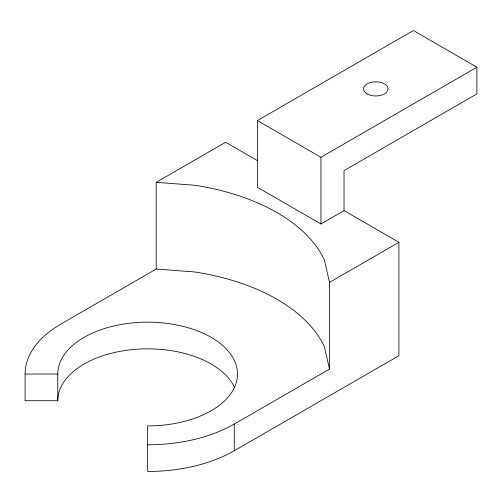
<?xml version="1.0" encoding="UTF-8"?>
<svg xmlns="http://www.w3.org/2000/svg" width="502" height="502" viewBox="0 0 502 502"><rect width="100%" height="100%" fill="white"/><g stroke="black" fill="none" stroke-linecap="round" stroke-linejoin="round"><path stroke-width="0.75" d="M344.039 210.627L320.935 223.961L257.394 187.277L257.394 120.574L413.359 30.528L476.9 67.218L476.9 93.899L344.039 170.605L344.039 210.627L398.914 242.309L398.914 355.698L234.283 450.746A122.538 70.744 0 0 1 147.638 471.472L147.638 425.922A89.864 51.882 0 0 0 237.502 374.04A89.864 51.882 0 0 0 147.638 322.158A89.864 51.882 0 0 0 57.774 374.04L25.1 374.04L25.1 400.721L57.774 400.721A89.864 51.882 0 0 1 135.91 349.285A89.864 51.882 0 0 1 234.44 387.293M25.1 374.04A122.538 70.744 0 0 1 60.993 324.016L156.204 269.047L156.204 182.333L225.624 142.254L257.463 160.64M257.394 120.574L320.935 157.264L476.9 67.218M147.638 444.791A122.538 70.744 0 0 0 234.283 424.064L329.5 369.096L329.5 282.381L398.914 242.309M156.204 182.333L195.002 185.282A182.992 105.646 0 0 1 324.392 259.986L329.5 282.381M156.204 269.047L195.002 271.996A182.992 105.646 0 0 1 324.392 346.7L329.5 369.096M320.935 157.264L320.935 223.961M234.283 424.064L234.283 450.746M57.774 374.04L57.774 400.721M367.144 93.899A12.255 7.072 0 0 0 387.644 90.724A12.255 7.072 0 0 0 372.641 82.058A12.255 7.072 0 0 0 367.144 93.899"/></g></svg>
